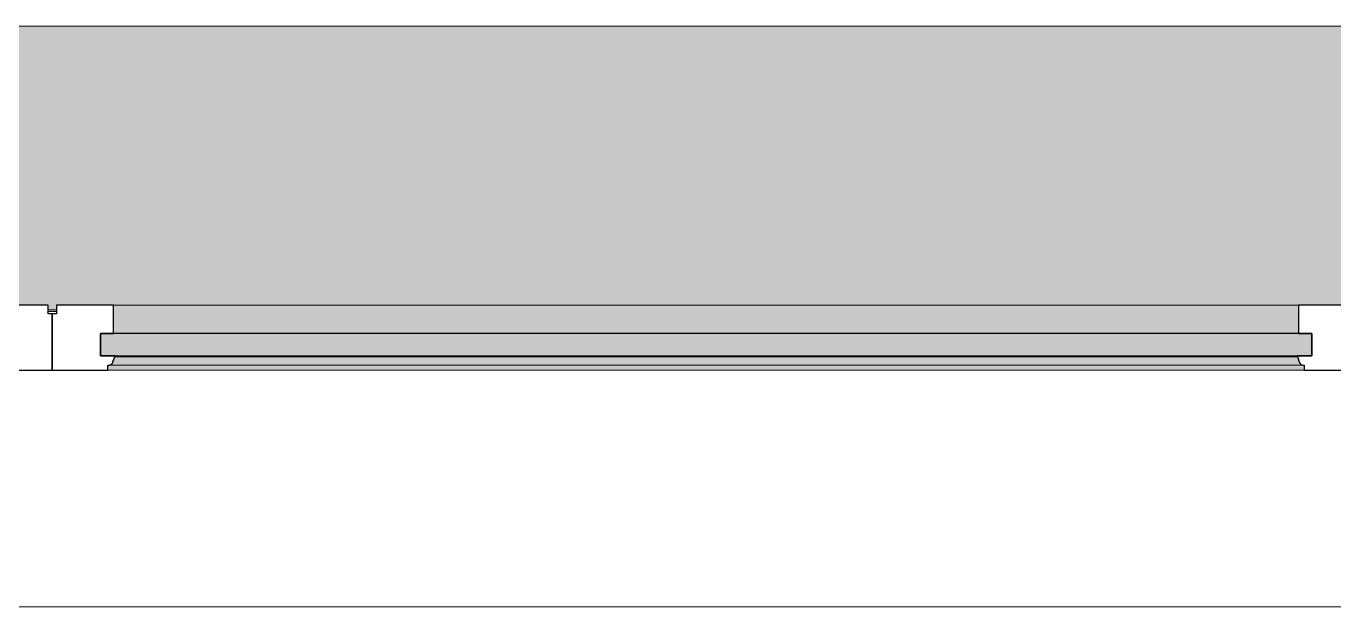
# Model space of a CAD drawing. Header units: millimetres. Extents: x 155920 to 295199, y -4084 to 97293.
# Drawn here: x 196023 to 197415, y 34245 to 34863 of the extents above; entities that cross this region are included whole.
import ezdxf

# ---------------------------------------------------------------- set-up
doc = ezdxf.new("R2010")
doc.units = ezdxf.units.MM
doc.header["$MEASUREMENT"] = 0
doc.layers.add('A-GLAZ', color=7, linetype='CONTINUOUS', lineweight=9)
doc.layers.add('I-WALL', color=7, linetype='CONTINUOUS', lineweight=9)

msp = doc.modelspace()

# ---------------------------------------------------------------- hatches: boundary and pattern name
at = {"layer": 'A-GLAZ'}
for points in [[(197440.8, 34561.5), (197440.8, 34703.3), (197442.8, 34703.3), (197442.8, 34863.2), (194658.8, 34863.2), (194658.8, 34703.3), (194660.8, 34703.3), (194660.8, 34561.5), (194663.2, 34561.5), (194663.2, 34566.2), (196046.5, 34566.2), (196046.5, 34561.5), (196055.2, 34561.5), (196055.2, 34566.2), (197438.5, 34566.2), (197438.5, 34561.5)], [(197377.6, 34536.2), (197377.6, 34566.2), (196116, 34566.2), (196116, 34536.2), (196809.1, 34536.2)], [(197391.6, 34512.3), (197391.6, 34536.2), (196102.1, 34536.2), (196102.1, 34512.3), (196809.1, 34512.3)], [(197377.8, 34507.2), (197376.4, 34511.2), (196117.3, 34511.2), (196116, 34507.2), (197377.6, 34507.2)], [(197376.4, 34511.2), (197376.4, 34512.3), (196809.1, 34511.2)], [(196110, 34502.3), (196112.9, 34502.8), (196111.6, 34502.9)], [(197377.8, 34497.3), (197383.6, 34497.3), (197383.6, 34502.3), (196110, 34502.3), (196110, 34497.3), (196809.1, 34497.3)], [(197382.1, 34502.3), (197378.7, 34504.6), (197377.4, 34507.2), (196115.8, 34507.2), (196114, 34503.6), (196113.8, 34502.3), (197379.8, 34502.3)]]:
    msp.add_hatch(color=256, dxfattribs=at).paths.add_polyline_path(points, flags=0)
h = msp.add_hatch(color=256, dxfattribs=at)
h.paths.add_polyline_path([(197438.5, 34559.4), (197440.8, 34559.4), (197440.8, 34561.5), (197438.5, 34561.5)], flags=0)
h.paths.add_polyline_path([(196046.5, 34559.4), (196055.2, 34559.4), (196055.2, 34561.5), (196046.5, 34561.1)], flags=0)
h.paths.add_polyline_path([(194660.8, 34559.4), (194663.2, 34559.4), (194663.2, 34561.5), (194660.8, 34561.5)], flags=0)

# ---------------------------------------------------------------- linework, layer by layer
for p, q in [((197442.8, 34863.2), (194658.8, 34863.2)), ((197377.6, 34566.2), (196116, 34566.2)), ((196055.2, 34561.5), (196046.5, 34561.5)), ((196055.2, 34559.4), (196046.5, 34559.4)), ((197376.4, 34511.2), (196117.3, 34511.2)), ((196111.6, 34502.3), (196110, 34502.3)), ((196110, 34497.3), (197383.6, 34497.3)), ((197382.1, 34502.3), (196111.6, 34502.3)), ((197383.6, 34502.3), (197382.1, 34502.3))]:
    msp.add_line(p, q, dxfattribs=at)
at = {"layer": 'A-GLAZ', "lineweight": 30}
for p, q in [((196046.5, 34566.2), (195985.6, 34566.2)), ((196046.5, 34557.2), (196046.5, 34566.2)), ((196116, 34566.2), (196055.2, 34566.2)), ((196055.2, 34566.2), (196055.2, 34557.2)), ((196116, 34536.2), (196116, 34566.2)), ((197438.5, 34566.2), (197377.6, 34566.2)), ((197377.6, 34566.2), (197377.6, 34536.2)), ((196050.8, 34557.2), (196046.5, 34557.2)), ((196055.2, 34557.2), (196050.8, 34557.2)), ((196050.8, 34557.2), (196050.8, 34497.3)), ((196050.8, 34497.3), (196050.8, 34557.2)), ((197391.6, 34536.2), (196102.1, 34536.2)), ((196102.1, 34536.2), (196102.1, 34512.3)), ((196102.1, 34512.3), (196102.1, 34536.2)), ((196102.1, 34536.2), (196116, 34536.2)), ((197377.6, 34536.2), (197391.6, 34536.2)), ((197391.6, 34512.3), (197391.6, 34536.2)), ((197391.6, 34536.2), (197391.6, 34512.3)), ((196102.1, 34512.3), (197391.6, 34512.3)), ((196117.3, 34512.3), (196102.1, 34512.3)), ((196117.3, 34511.2), (196117.3, 34512.3)), ((197391.6, 34512.3), (197376.4, 34512.3)), ((197376.4, 34512.3), (197376.4, 34511.2)), ((195991.6, 34497.3), (196050.8, 34497.3)), ((196050.8, 34497.3), (196110, 34497.3)), ((196110, 34497.3), (196110, 34502.3)), ((196110, 34502.3), (196111.6, 34502.3)), ((197382.1, 34502.3), (197383.6, 34502.3)), ((197383.6, 34502.3), (197383.6, 34497.3)), ((197383.6, 34497.3), (197442.8, 34497.3))]:
    msp.add_line(p, q, dxfattribs=at)
for centre, radius, start, end in [((196123.2, 34506.8), 7.4, 143.4261, 176.5739), ((197370.5, 34506.8), 7.4, 3.4261, 36.5739), ((196110.5, 34507.6), 5.36, 281.9524, 356.5739), ((197383.2, 34507.6), 5.36, 183.4261, 258.0476)]:
    msp.add_arc(centre, radius, start, end, dxfattribs=at)
at = {"layer": 'A-GLAZ'}
for points in [[(196116.5, 34510), (196116.7, 34510.4), (196117, 34510.8), (196117.3, 34511.2)], [(197376.4, 34511.2), (197376.7, 34510.8), (197376.9, 34510.4), (197377.1, 34510)]]:
    msp.add_open_spline(points, degree=3, dxfattribs=at)
for points, knots in [([(196111.6, 34502.3), (196112, 34502.4), (196112.7, 34502.6), (196113.5, 34503.1), (196113.9, 34503.4), (196114, 34503.6)], [0, 0, 0, 0, 0.2, 0.3, 0.4, 0.4, 0.4, 0.4]), ([(196115, 34504.6), (196115.1, 34504.8), (196115.3, 34505.2), (196115.7, 34506.1), (196115.8, 34506.8), (196115.8, 34507.2)], [0.6, 0.6, 0.6, 0.6, 0.7, 0.8, 1, 1, 1, 1]), ([(197377.8, 34507.2), (197377.9, 34506.8), (197378, 34506.1), (197378.4, 34505.2), (197378.6, 34504.8), (197378.7, 34504.6)], [-1, -1, -1, -1, -0.8, -0.7, -0.6, -0.6, -0.6, -0.6]), ([(197379.6, 34503.6), (197379.8, 34503.4), (197380.2, 34503.1), (197381, 34502.6), (197381.6, 34502.4), (197382.1, 34502.3)], [-0.4, -0.4, -0.4, -0.4, -0.3, -0.2, 0, 0, 0, 0])]:
    msp.add_open_spline(points, degree=3, knots=knots, dxfattribs=at)
at = {"layer": 'I-WALL'}
msp.add_line((197442.8, 34245.3), (194658.8, 34245.3), dxfattribs=at)

doc.saveas('drawing.dxf')
